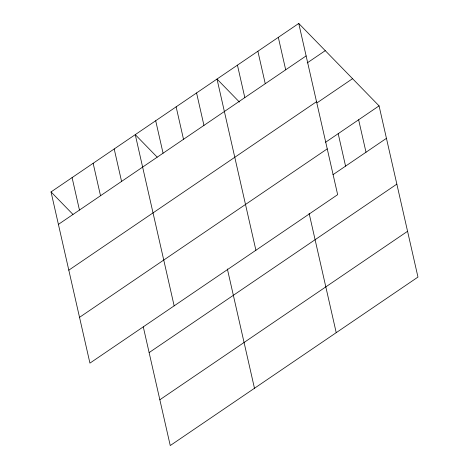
<?xml version="1.0" encoding="UTF-8"?>
<svg xmlns="http://www.w3.org/2000/svg" width="469" height="469" viewBox="0 0 469 469"><rect width="100%" height="100%" fill="white"/><g stroke="black" fill="none" stroke-linecap="round" stroke-linejoin="round"><path stroke-width="0.7" d="M298.753 23.45L337.651 194.658L89.931 363.123L51.033 191.921L298.753 23.45L379.069 105.877L417.967 277.079L170.247 445.55L143.297 326.922M58.408 224.381L306.128 55.911M307.224 62.916L325.257 50.652M68.808 270.167L316.528 101.697M317.103 102.793L352.565 78.675M325.574 142.259L379.069 105.877M79.525 317.337L327.245 148.872M332.949 174.714L386.444 138.332M149.13 352.588L396.85 184.118M159.847 399.764L407.567 231.293M239.43 102.06L217.006 79.044L255.904 250.253M157.174 157.133L135.26 134.638L174.151 305.847M51.033 191.921L72.947 214.409M358.633 119.771L366.008 152.232M338.196 133.671L345.571 166.132M278.316 37.35L285.691 69.811M309.112 213.354L336.22 332.673M257.88 51.25L265.255 83.705M237.443 65.144L244.818 97.605M196.57 92.944L203.945 125.405M227.365 268.948L254.474 388.268M176.133 106.844L183.508 139.299M155.696 120.744L163.065 153.199M114.202 148.96L121.577 181.421M93.143 163.282L100.518 195.737M72.085 177.599L79.46 210.059"/></g></svg>
